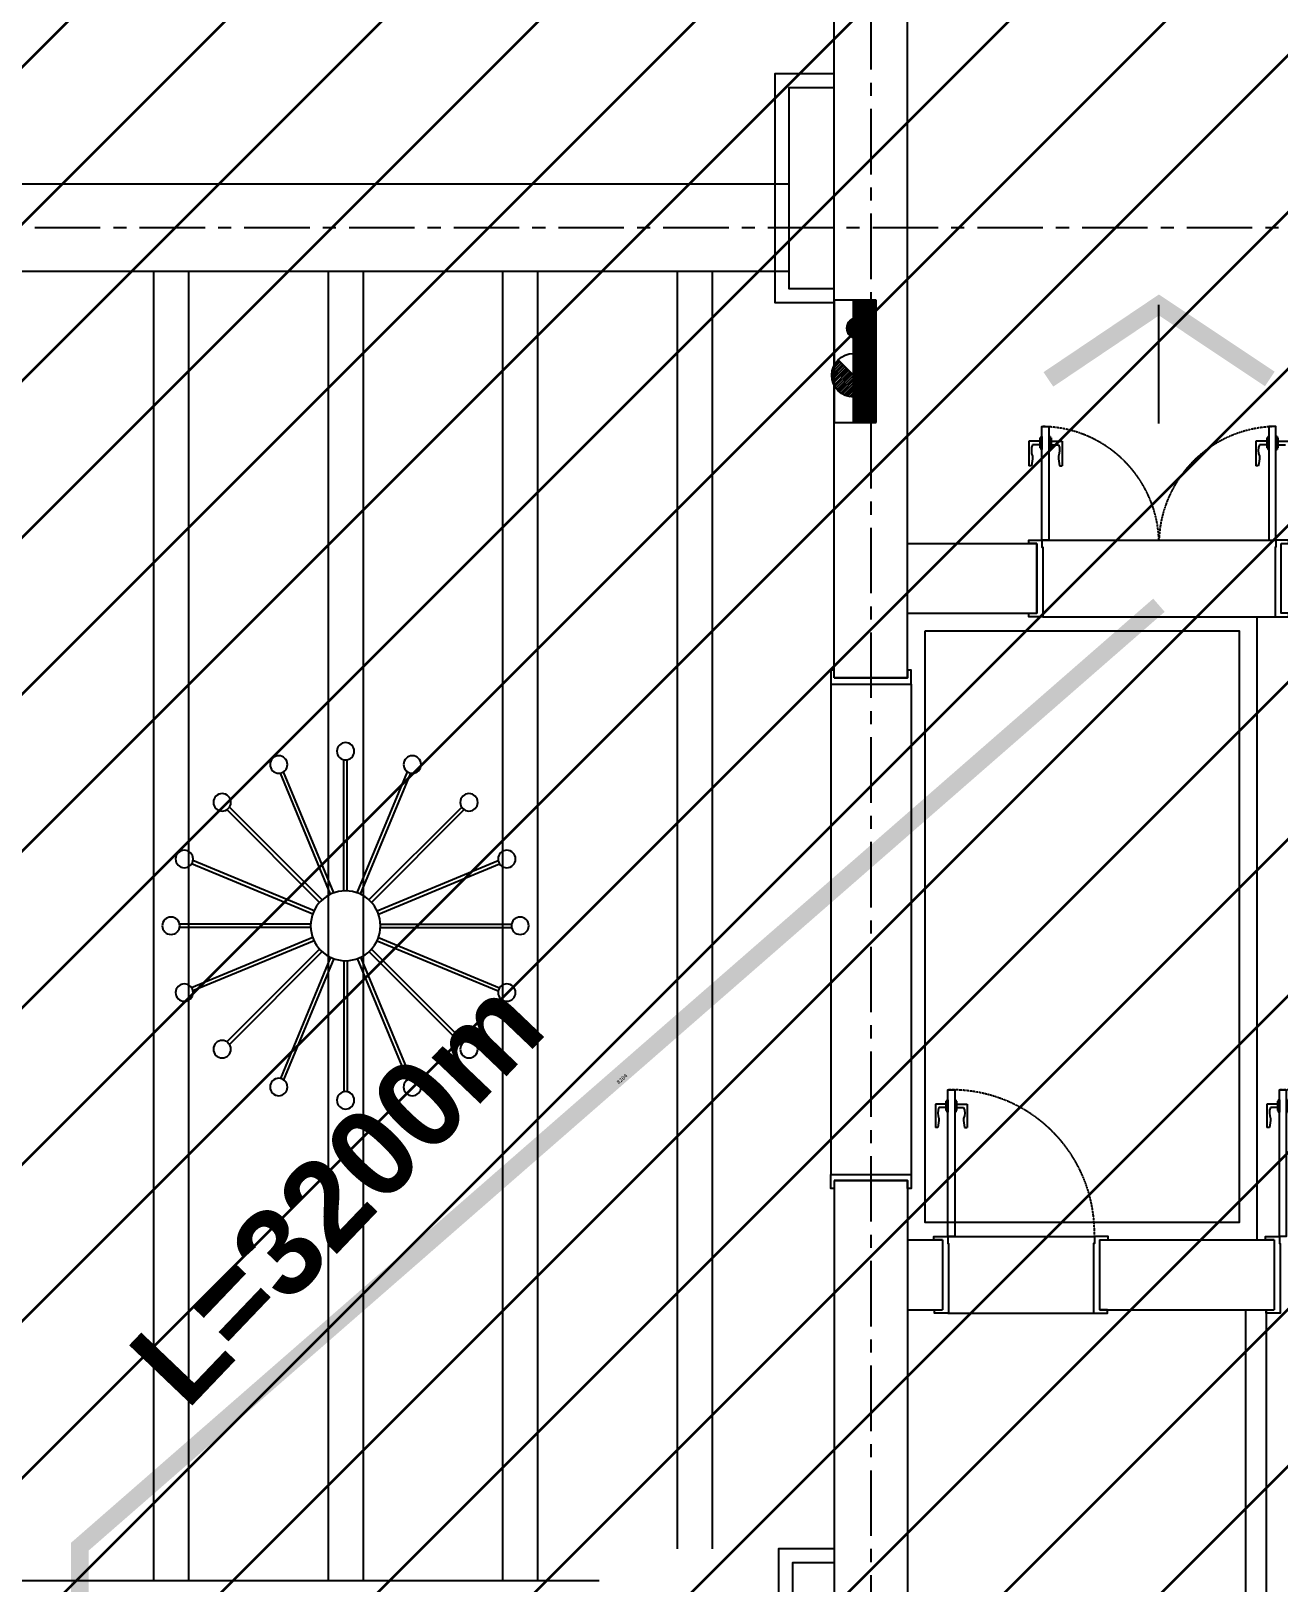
# Model space of a CAD drawing. Header units: millimetres. Extents: x -6033 to 120673, y -816267322945 to 90533.
# Drawn here: x 85578 to 92728, y 71455 to 80346 of the extents above; entities that cross this region are included whole.
import ezdxf
from ezdxf.enums import TextEntityAlignment as Align

# ---------------------------------------------------------------- set-up
doc = ezdxf.new("R2010")
doc.units = ezdxf.units.MM
for name, pattern in [('Hidden', [7.14375, 4.7625, -2.38125]), ('I-AR$0$CENTER', [2, 1.25, -0.25, 0.25, -0.25]), ('I-AR$0$DASH', [0.35, 0.25, -0.1])]:
    doc.linetypes.add(name, pattern=pattern)
for name, color, linetype in [('I-AR$0$A-Fire box', 12, 'Continuous'), ('I-AR$0$D-BASE-INTWALL', 1, 'Continuous'), ('I-AR$0$D-BASE-WALL', 4, 'Continuous'), ('I-AR$0$I—平面—装饰面层线', 4, 'Continuous'), ('I-AR$0$I—平面—门', 1, 'Continuous'), ('I-CEILING$0$0-LIGHT-RC', 1, 'Continuous'), ('I-CEILING$0$2-天花', 5, 'Continuous'), ('I-CEILING$0$I-RCP-AIR', 64, 'Continuous'), ('I-CEILING$0$I-RCP-COVER', 10, 'Continuous'), ('RC-Text【天花文字】', 2, 'Continuous'), ('流线', 10, 'Continuous')]:
    doc.layers.add(name, color=color, linetype=linetype)
for name, color, linetype, lineweight in [('I-AR$0$GZET_COL_GRID_1-200_轴线', 8, 'I-AR$0$CENTER', 25), ('I-AR$0$I-SCOPE', 252, 'Continuous', 35), ('I-AR$0$消火栓', 10, 'Continuous', 70)]:
    doc.layers.add(name, color=color, linetype=linetype, lineweight=lineweight)
doc.styles.add('I-CEILING$0$黑体', font='simhei.ttf', dxfattribs={"height": 600})
doc.styles.add('Key PLAN$0$Arial_B_2', font='arialbd.ttf', dxfattribs={"height": 5})
doc.styles.add('文字', font='SimSun.ttf', dxfattribs={"width": 0.95})

# ---------------------------------------------------------------- blocks, each defined once
blk = doc.blocks.new('I-AR$0$X1')
at = {"color": 0}
for p, q in [((-113.9, 179.5), (-31.2, 96.7)), ((-109, 188.7), (-24.1, 103.8)), ((-103.4, 197.2), (-17, 110.8)), ((-97.2, 205.2), (-10, 117.9)), ((-90.5, 212.6), (-2.9, 125)), ((-90, 36.3), (86.8, 213)), ((-83.2, 219.4), (4.2, 132.1)), ((-75.3, 225.6), (11.3, 139.1)), ((-66.8, 231.3), (18.3, 146.2)), ((-57.7, 236.4), (25.4, 153.3)), ((-47.9, 240.8), (32.5, 160.3)), ((-37.5, 244.4), (39.5, 167.4)), ((-26.1, 247.2), (46.6, 174.5)), ((-13.8, 249.1), (53.7, 181.5)), ((-0.3, 249.7), (60.8, 188.6)), ((15, 248.6), (67.8, 195.7)), ((32.8, 244.8), (74.9, 202.8)), ((56.4, 235.4), (82, 209.8)), ((-126.6, 121.4), (-66.5, 61.3)), ((-126.2, 135.1), (-59.4, 68.4)), ((-125.2, 105.9), (-73.6, 54.3)), ((-124.5, 147.6), (-52.4, 75.5)), ((-121.8, 159), (-45.3, 82.6)), ((-118.2, 169.6), (-38.2, 89.6)), ((-120.9, 87.5), (-80.7, 47.2)), ((-110, 62.4), (-87.7, 40.1))]:
    blk.add_line(p, q, dxfattribs=at)
blk.add_circle((-1.6, 124.7), 125, dxfattribs=at)
blk = doc.blocks.new('I-AR$0$A$C33C75492')
at = {"layer": 'I-AR$0$A-Fire box'}
for p, q in [((-280731.6, 1890493.3), (-281431.6, 1890493.3)), ((-281431.6, 1890493.3), (-281431.6, 1890373.3)), ((-280731.6, 1890373.3), (-280731.6, 1890493.3)), ((-281431.6, 1890383.3), (-280731.6, 1890383.3)), ((-281431.6, 1890373.3), (-280731.6, 1890373.3)), ((-281431.6, 1890373.3), (-280731.6, 1890373.3)), ((-281431.6, 1890373.3), (-281431.6, 1890253.3)), ((-281431.6, 1890363.3), (-280731.6, 1890363.3)), ((-281431.6, 1890353.3), (-280731.6, 1890353.3)), ((-281431.6, 1890343.3), (-280731.6, 1890343.3)), ((-281431.6, 1890333.3), (-280731.6, 1890333.3)), ((-281431.6, 1890323.3), (-280731.6, 1890323.3)), ((-281431.6, 1890313.3), (-280731.6, 1890313.3)), ((-281431.6, 1890303.3), (-280731.6, 1890303.3)), ((-280731.6, 1890253.3), (-280731.6, 1890373.3)), ((-281431.6, 1890293.3), (-280731.6, 1890293.3)), ((-281431.6, 1890283.3), (-280731.6, 1890283.3)), ((-281431.6, 1890273.3), (-280731.6, 1890273.3)), ((-281431.6, 1890263.3), (-280731.6, 1890263.3)), ((-281431.6, 1890253.3), (-280731.6, 1890253.3))]:
    blk.add_line(p, q, dxfattribs=at)
at = {"layer": 'I-AR$0$A-Fire box', "color": 8}
for p, q in [((-280938, 1890399.6), (-280845.6, 1890399.6)), ((-280927.4, 1890409.6), (-280856.1, 1890409.6)), ((-280906, 1890419.6), (-280877.5, 1890419.6)), ((-280951.7, 1890359.6), (-280831.8, 1890359.6)), ((-280951.2, 1890369.6), (-280832.3, 1890369.6)), ((-280950.6, 1890349.6), (-280832.9, 1890349.6)), ((-280948.9, 1890379.6), (-280834.6, 1890379.6)), ((-280947.7, 1890339.6), (-280835.8, 1890339.6)), ((-280944.7, 1890389.6), (-280838.8, 1890389.6)), ((-280942.7, 1890329.6), (-280840.8, 1890329.6)), ((-280934.9, 1890319.6), (-280848.6, 1890319.6)), ((-280922.2, 1890309.6), (-280861.4, 1890309.6))]:
    blk.add_line(p, q, dxfattribs=at)
blk.add_circle((-280891.8, 1890361.3), 60, dxfattribs=at)
at = {"layer": 'I-AR$0$A-Fire box', "color": 8, "extrusion": (0, 0, -1), "xscale": -1, "zscale": -1}
blk.add_blockref('I-AR$0$X1', (281159.9, 1890258.1), dxfattribs=at)
blk = doc.blocks.new('*U295')
at = {"layer": 'I-AR$0$I—平面—装饰面层线'}
for p, q in [((-35, 120), (-35, -280)), ((865, 120), (865, -280))]:
    blk.add_line(p, q, dxfattribs=at)
for points in [[(-35, 120), (-85, 120), (-85, 140), (-5, 140), (-5, 100), (0, 100), (0, -300), (-80, -300), (-80, -280), (-35, -280)], [(865, 120), (915, 120), (915, 140), (835, 140), (835, 100), (830, 100), (830, -300), (910, -300), (910, -280), (865, -280)]]:
    blk.add_lwpolyline(points, dxfattribs=at)
at = {"layer": 'I-AR$0$I—平面—门'}
for p, q in [((-76, 898.1), (-76, 765.1)), ((-16, 898.1), (-76, 898.1)), ((-16, 915.1), (-16, 861)), ((-16, 915.1), (-11, 915.1)), ((-11, 923.1), (-11, 852.9)), ((-11, 923.1), (-5, 923.1)), ((-5, 923.1), (-5, 853)), ((40.7, 923.1), (34.7, 923.1)), ((34.7, 923.1), (34.7, 853)), ((40.7, 923.1), (40.7, 852.9)), ((45.7, 915.1), (40.7, 915.1)), ((45.7, 915.1), (45.7, 861)), ((45.7, 898.1), (105.7, 898.1)), ((105.7, 898.1), (105.7, 765.1)), ((-16, 878.1), (-56, 878.1)), ((-11, 861), (-16, 861)), ((-5, 853), (-11, 853)), ((34.7, 853), (40.7, 853)), ((40.7, 861), (45.7, 861)), ((45.7, 878.1), (85.7, 878.1)), ((-62, 765.1), (-76, 765.1)), ((91.7, 765.1), (105.7, 765.1))]:
    blk.add_line(p, q, dxfattribs=at)
blk.add_lwpolyline([(-5, 140), (-5, 980), (34.7, 980), (34.7, 140)], close=True, dxfattribs=at)
for points in [[(-56, 878.1, 0.208715), (-55.6, 816.5, -0.061819), (-62, 765.1, -10.704779)], [(85.7, 878.1, -0.208715), (85.4, 816.5, 0.061819), (91.7, 765.1, 10.704779)]]:
    blk.add_lwpolyline(points, format="xyb", dxfattribs=at)
at = {"layer": 'I-AR$0$I—平面—门', "color": 252, "linetype": 'I-AR$0$DASH', "ltscale": 5}
blk.add_arc((16.9, 161.9), 818.4, 358.70561, 91.29439, dxfattribs=at)
blk = doc.blocks.new('I-AR$0$海龙_1211170131')
at = {"layer": 'I-AR$0$GZET_COL_GRID_1-200_轴线', "ltscale": 300}
for p, q in [((90165, 86275), (90165, 63715)), ((-2225, 78995), (116415, 78995))]:
    blk.add_line(p, q, dxfattribs=at)
blk = doc.blocks.new('I-AR')
at = {"layer": 'I-AR$0$I-SCOPE'}
h = blk.add_hatch(dxfattribs=at)
h.set_pattern_fill('ANSI31', color=256, scale=200)
h.paths.add_polyline_path([(63300, 72640), (66630, 72640), (66630, 70889.4), (90600, 70890), (90600, 66390), (96650, 66390), (96650, 24876.4), (18340, 24876.4), (18340, 66390), (48090, 66390), (48090, 72640), (51400, 72640), (51400, 72649.9), (52869.5, 72649.9), (52869.5, 72640), (55240, 72640), (55240, 72790), (59460, 72790), (59460, 72640), (61830.5, 72640), (61830.5, 72649.9), (63300, 72649.9)], flags=16)
h.paths.add_polyline_path([(7330, 0), (7330, -1770), (11180, -1770), (11180, 0), (18450, 0), (18450, 2900), (27550, 2900), (27550, 18090), (37037.3, 18090), (37037.3, 17350), (96200, 17350), (96200, 18120), (114640, 18120), (114640, 84500), (0, 84500), (0, 0)])
at = {"layer": 'I-AR$0$D-BASE-INTWALL'}
for points in [[(90180, 80100), (89840, 80100), (89840, 78790), (90180, 78790)], [(90180, 71650), (89860, 71650), (89860, 70790), (90180, 70790)]]:
    blk.add_lwpolyline(points, dxfattribs=at)
at = {"layer": 'I-AR$0$D-BASE-WALL'}
for p, q in [((90180, 76640), (90180, 84050)), ((90600, 76640), (90600, 84050)), ((90600, 77410), (91340, 77410)), ((91340, 77410), (91340, 77010)), ((90600, 77010), (91340, 77010)), ((90180, 76640), (90600, 76640)), ((90180, 73760), (90180, 66390)), ((90180, 73760), (90600, 73760)), ((90600, 73760), (90600, 66390)), ((90600, 73420), (90800, 73420)), ((90800, 73420), (90800, 73020)), ((91700, 73420), (92700, 73420)), ((91700, 73420), (91700, 73020)), ((92700, 73420), (92700, 73020)), ((90600, 73020), (90800, 73020)), ((91700, 73020), (92700, 73020)), ((92535, 73020), (92535, 67510)), ((92655, 73020), (92655, 67390))]:
    blk.add_line(p, q, dxfattribs=at)
for points in [[(90180, 80020), (89920, 80020), (89920, 78870), (90180, 78870)], [(91340, 77410), (91295, 77410), (91295, 77430), (91370, 77430), (91370, 77390), (91375, 77390), (91375, 76990), (91295, 76990), (91295, 77010), (91340, 77010), (91340, 77410)], [(92740, 77410), (92785, 77410), (92785, 77430), (92710, 77430), (92710, 77390), (92705, 77390), (92705, 76990), (92785, 76990), (92785, 77010), (92740, 77010), (92740, 77410)], [(90180, 76640), (90180, 76685), (90160, 76685), (90160, 76605), (90620, 76605), (90620, 76685), (90600, 76685), (90600, 76640), (90180, 76640)], [(90180, 73760), (90180, 73715), (90160, 73715), (90160, 73795), (90620, 73795), (90620, 73715), (90600, 73715), (90600, 73760), (90180, 73760)], [(90180, 71570), (89940, 71570), (89940, 70870), (90180, 70870)]]:
    blk.add_lwpolyline(points, dxfattribs=at)
at = {"layer": 'I-AR$0$I—平面—门'}
for p, q in [((91294.3, 77996.7), (91294.3, 77854.8)), ((91358.3, 77996.7), (91294.3, 77996.7)), ((91358.3, 77975.4), (91315.6, 77975.4)), ((91358.3, 78014.8), (91358.3, 77957.2)), ((91358.3, 78014.8), (91363.6, 78014.8)), ((91363.6, 78023.4), (91363.6, 77948.5)), ((91363.6, 78023.4), (91370, 78023.4)), ((91370, 78023.4), (91370, 77948.7)), ((91410, 78023.4), (91410, 77948.7)), ((91416.4, 78023.4), (91410, 78023.4)), ((91416.4, 78023.4), (91416.4, 77948.5)), ((91421.7, 78014.8), (91416.4, 78014.8)), ((91421.7, 78014.8), (91421.7, 77957.2)), ((91421.7, 77996.7), (91485.7, 77996.7)), ((91421.7, 77975.4), (91464.4, 77975.4)), ((91485.7, 77996.7), (91485.7, 77854.8)), ((92594.3, 77996.7), (92594.3, 77854.8)), ((92658.3, 77996.7), (92594.3, 77996.7)), ((92658.3, 77975.4), (92615.6, 77975.4)), ((92658.3, 78014.8), (92658.3, 77957.2)), ((92658.3, 78014.8), (92663.6, 78014.8)), ((92663.6, 78023.4), (92663.6, 77948.5)), ((92663.6, 78023.4), (92670, 78023.4)), ((92670, 78023.4), (92670, 77948.7)), ((92710, 78023.4), (92710, 77948.7)), ((92716.4, 78023.4), (92710, 78023.4)), ((92716.4, 78023.4), (92716.4, 77948.5)), ((92721.7, 78014.8), (92716.4, 78014.8)), ((92721.7, 78014.8), (92721.7, 77957.2)), ((92721.7, 77996.7), (92785.7, 77996.7)), ((92721.7, 77975.4), (92764.4, 77975.4)), ((91363.6, 77957.2), (91358.3, 77957.2)), ((91370, 77948.7), (91363.6, 77948.7)), ((91410, 77948.7), (91416.4, 77948.7)), ((91416.4, 77957.2), (91421.7, 77957.2)), ((92663.6, 77957.2), (92658.3, 77957.2)), ((92670, 77948.7), (92663.6, 77948.7)), ((92710, 77948.7), (92716.4, 77948.7)), ((92716.4, 77957.2), (92721.7, 77957.2)), ((91309.2, 77854.8), (91294.3, 77854.8)), ((91470.8, 77854.8), (91485.7, 77854.8)), ((92609.2, 77854.8), (92594.3, 77854.8))]:
    blk.add_line(p, q, dxfattribs=at)
for points in [[(91370, 77430), (91370, 78080), (91410, 78080), (91410, 77430)], [(92710, 77430), (92710, 78080), (92670, 78080), (92670, 77430)]]:
    blk.add_lwpolyline(points, close=True, dxfattribs=at)
for points in [[(91315.6, 77975.4, 0.208715), (91316, 77909.7, -0.061819), (91309.2, 77854.8, -10.704779)], [(91464.4, 77975.4, -0.208715), (91464, 77909.7, 0.061819), (91470.8, 77854.8, 10.704779)], [(92615.6, 77975.4, 0.208715), (92616, 77909.7, -0.061819), (92609.2, 77854.8, -10.704779)]]:
    blk.add_lwpolyline(points, format="xyb", dxfattribs=at)
at = {"layer": 'I-AR$0$I—平面—门', "color": 252, "linetype": 'I-AR$0$DASH', "ltscale": 5}
for centre, start, end in [((91364.1, 77403.7), 2.07337, 89.14134), ((92715.9, 77403.7), 90.85866, 177.92663)]:
    blk.add_arc(centre, 676.4, start, end, dxfattribs=at)
at = {"layer": 'I-AR$0$D-BASE-WALL'}
for p in [(90835, 73300), (92735, 73300)]:
    blk.add_blockref('*U295', p, dxfattribs=at)
at = {"layer": 'I-AR$0$GZET_COL_GRID_1-200_轴线'}
blk.add_blockref('I-AR$0$海龙_1211170131', (225, 225), dxfattribs=at)
at = {"layer": 'I-AR$0$消火栓', "color": 3, "ltscale": 0.8, "rotation": 90}
blk.add_blockref('I-AR$0$A$C33C75492', (1980673.3, 359535.5), dxfattribs=at)
blk = doc.blocks.new('WEDXQDXQDXQ')
at = {"layer": '流线'}
blk.add_line((6996.14, 716.56), (6996.14, 750.47), dxfattribs=at)
at = {"layer": '流线', "const_width": 5}
blk.add_lwpolyline([(6964.38, 729.28), (6996.14, 750.47), (7027.81, 729.15)], dxfattribs=at)
blk = doc.blocks.new('I-CEILING$0$CTD1')
at = {"layer": 'I-CEILING$0$0-LIGHT-RC'}
for p, q in [((-10, 199.7), (-10, 951)), ((10, 199.7), (10, 951))]:
    blk.add_line(p, q, dxfattribs=at)
blk.add_circle((0, 1000), 50, dxfattribs=at)
blk = doc.blocks.new('*U559')
at = {"layer": 'I-CEILING$0$2-天花'}
blk.add_blockref('I-CEILING$0$CTD1', (0, -624.9), dxfattribs=at)
blk = doc.blocks.new('*U560')
at = {"layer": 'I-CEILING$0$0-LIGHT-RC', "color": 0, "linetype": 'ByBlock', "lineweight": -2, "transparency": 16777216}
blk.add_blockref('*U559', (9734.3, 4570.3), dxfattribs=at)
for p, rotation in [((9495.2, 4522.7), 22.5), ((9973.4, 4522.7), 337.5000000000001), ((9292.4, 4387.3), 45), ((10176.1, 4387.3), 315), ((9157, 4184.6), 67.5), ((10311.6, 4184.6), 292.5000000000001), ((9109.4, 3945.4), 90), ((9157, 3706.3), 112.5), ((10311.6, 3706.3), 247.5), ((10359.2, 3945.4), 270), ((9292.4, 3503.6), 135), ((10176.1, 3503.6), 225), ((9495.2, 3368.1), 157.5), ((9734.3, 3320.6), 180), ((9973.4, 3368.1), 202.5)]:
    blk.add_blockref('*U559', p, dxfattribs=dict(at, rotation=rotation))
blk = doc.blocks.new('I-CEILING$0$1米吊灯')
at = {"layer": 'I-CEILING$0$0-LIGHT-RC'}
blk.add_circle((0, 0), 200, dxfattribs=at)
blk.add_blockref('*U560', (-9734.3, -3945.4), dxfattribs=at)
blk = doc.blocks.new('I-CEILING$0$K_1229142899')
at = {"layer": 'I-CEILING$0$I-RCP-COVER', "color": 8}
for p, q in [((9795, -5050), (32825, -5050)), ((27610, -5550), (32825, -5550)), ((29185, -5550), (29185, -13050)), ((29385, -5550), (29385, -13050)), ((30185, -5550), (30185, -13050)), ((30385, -5550), (30385, -13050)), ((31185, -5550), (31185, -13050)), ((31385, -5550), (31385, -13050)), ((32185, -5550), (32185, -12870)), ((32385, -5550), (32385, -12870)), ((34275, -7090), (35615, -7090)), ((34280, -7530), (35610, -7530)), ((35505, -7530), (35505, -11100)), ((33065, -7915), (33065, -10725)), ((33525, -7915), (33525, -10725)), ((33735, -11080), (34575, -11080)), ((33735, -11520), (34575, -11520)), ((27610, -13050), (31737.3, -13050))]:
    blk.add_line(p, q, dxfattribs=at)
blk.add_lwpolyline([(33605, -7610), (35405, -7610), (35405, -11000), (33605, -11000)], close=True, dxfattribs=at)
at = {"layer": 'I-CEILING$0$0-LIGHT-RC', "color": 8, "xscale": -1, "rotation": 180}
blk.add_blockref('I-CEILING$0$1米吊灯', (30285, -9300), dxfattribs=at)
blk = doc.blocks.new('I-CEILING')
at = {"layer": 'I-CEILING$0$I-RCP-COVER'}
blk.add_blockref('I-CEILING$0$K_1229142899', (57095, 84520), dxfattribs=at)
at = {"layer": 'I-CEILING$0$I-RCP-AIR', "style": 'I-CEILING$0$黑体'}
for tag, p in [('R', (61966.4, 71748.9)), ('R', (61966.4, 66925.2)), ('R', (51736.1, 63924.8)), ('R', (62976.1, 63924.8)), ('S', (56433.6, 63065))]:
    blk.add_attdef(tag, text='', height=100, dxfattribs=at).set_placement(p, align=Align.MIDDLE_CENTER)

msp = doc.modelspace()

# ---------------------------------------------------------------- linework, layer by layer
at = {"layer": '流线', "color": 3, "linetype": 'Hidden', "ltscale": 100, "const_width": 100}
msp.add_lwpolyline([(92040, 77056.4), (85857.7, 71662.9), (85857.7, 70074.6), (88820.7, 70078.3), (88820.7, 66892.8), (87017.5, 66834.7), (85322.1, 68738.1)], dxfattribs=at)

# ---------------------------------------------------------------- block references
msp.add_blockref('I-AR', (0, 0))
at = {"layer": '流线', "xscale": -20, "yscale": 20, "zscale": 20}
msp.add_blockref('WEDXQDXQDXQ', (231962.9, 63767.2), dxfattribs=at)

# ---------------------------------------------------------------- texts
at = {"layer": '流线', "color": 3, "linetype": 'Hidden', "ltscale": 100, "style": 'Key PLAN$0$Arial_B_2'}
msp.add_text('L=3200m', height=500, rotation=46.33617, dxfattribs=at).set_placement((86469.6, 72437.7))

# ---------------------------------------------------------------- next in the draw order: block references
msp.add_blockref('I-CEILING', (0, 0))

# ---------------------------------------------------------------- next in the draw order: texts
at = {"layer": 'RC-Text【天花文字】', "style": '文字'}
msp.add_text('8204', height=22.5, rotation=41.10199, dxfattribs=at).set_placement((88963.7, 74342.7), align=Align.MIDDLE)

doc.saveas('drawing.dxf')
